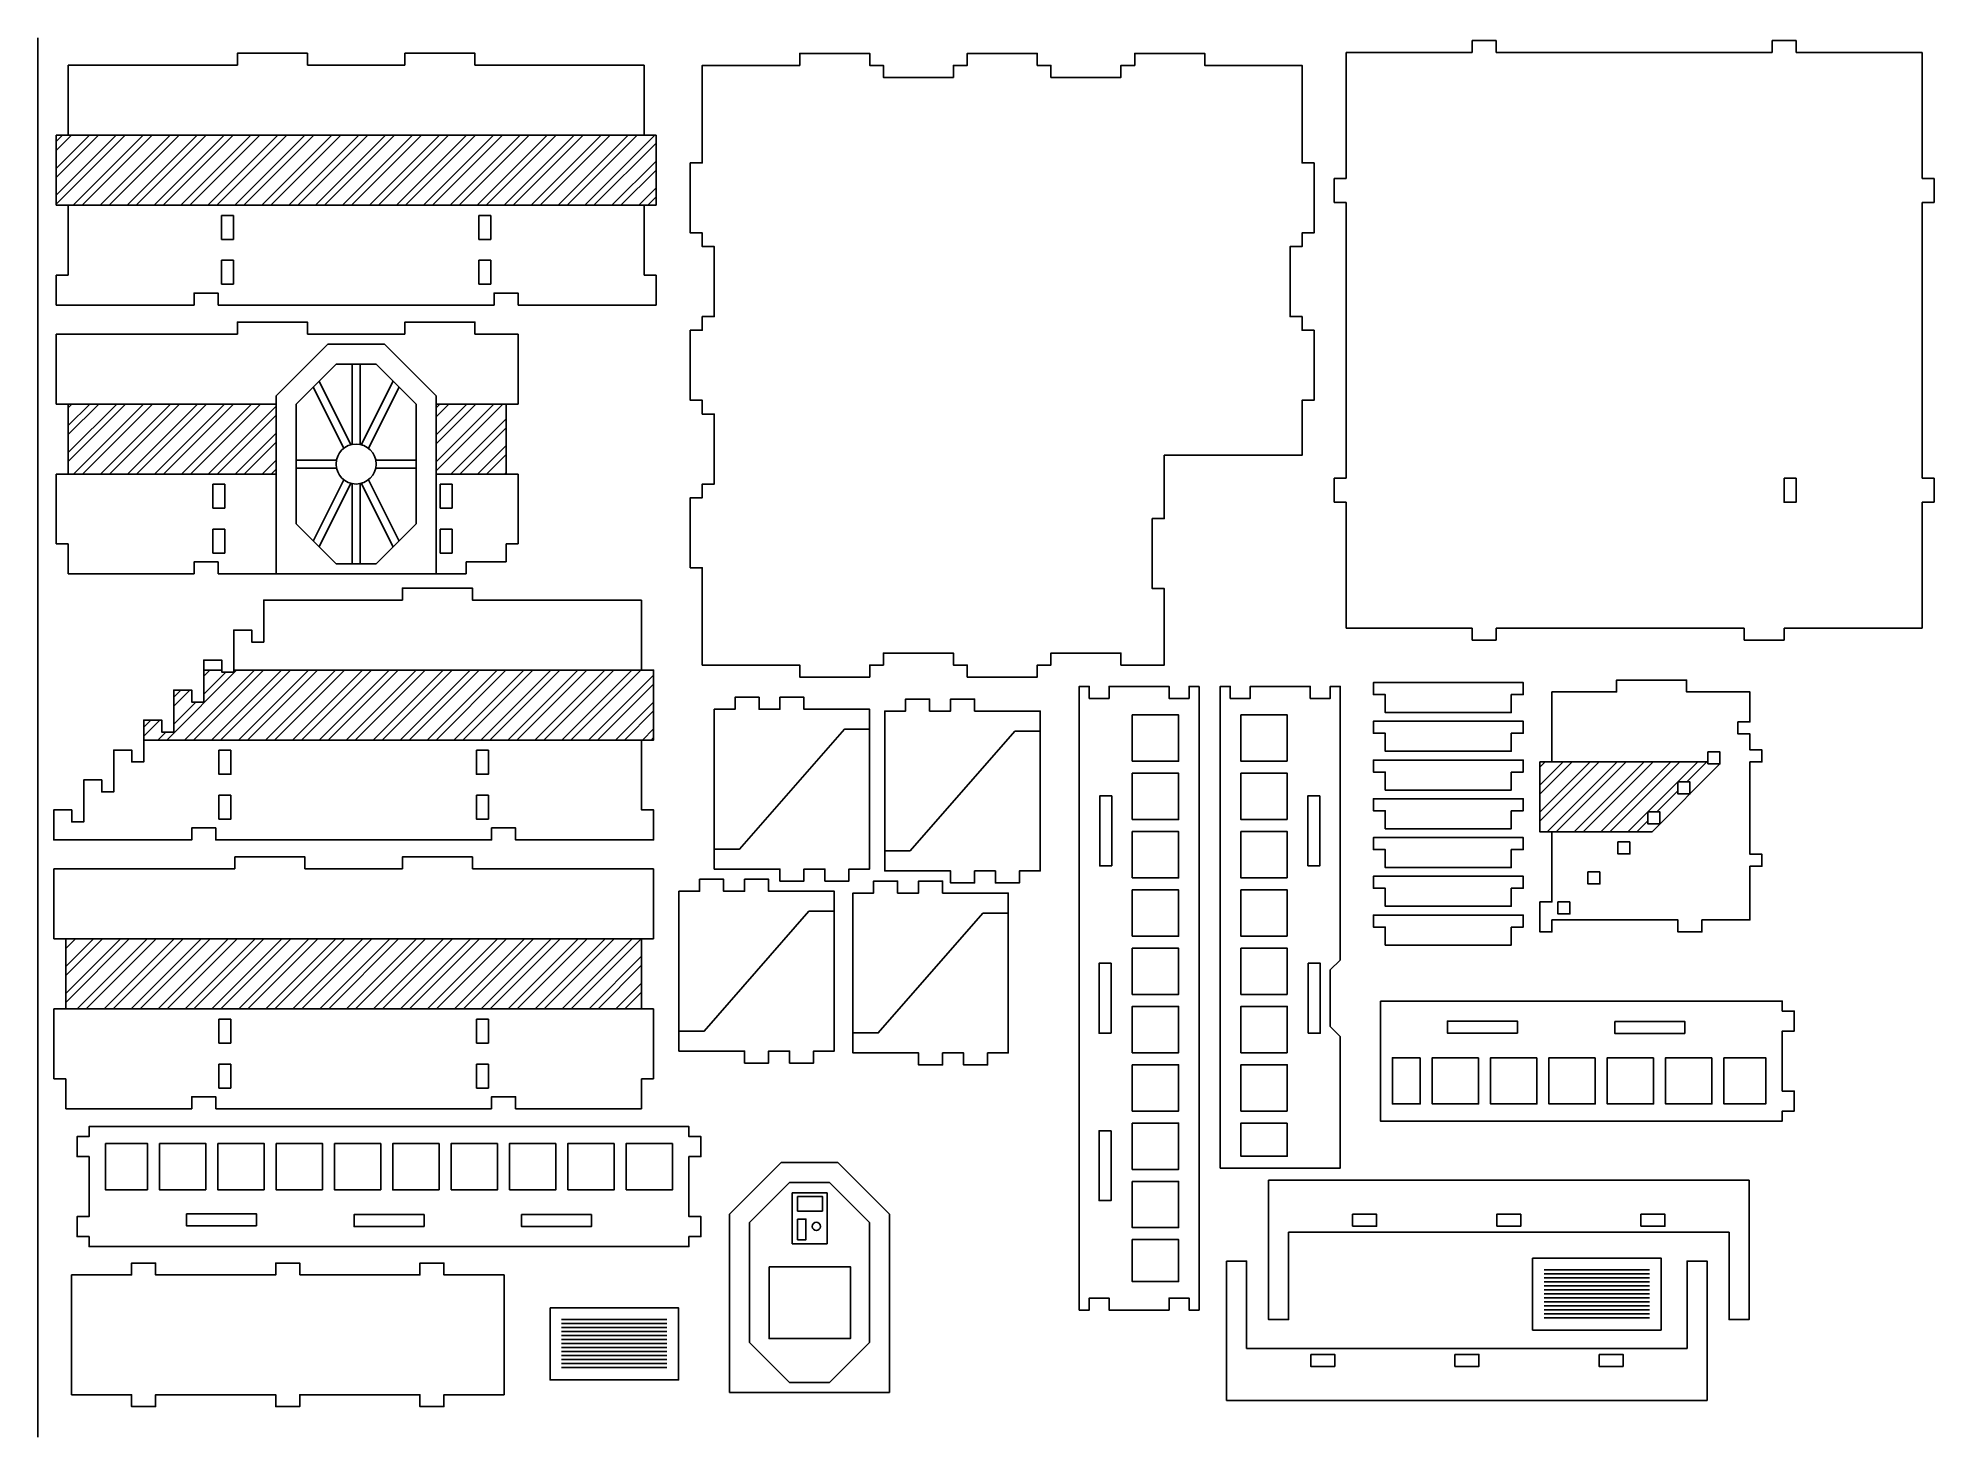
# Model space of a CAD drawing. Header units: millimetres. Extents: x 1673.336 to 1673.81, y 911.805 to 912.155.
import ezdxf

# ---------------------------------------------------------------- set-up
doc = ezdxf.new("R2010")
doc.units = ezdxf.units.MM
doc.header["$LTSCALE"] = 10
for name, color, linetype in [('01CUT', 1, 'Continuous'), ('01GRAV', 2, 'Continuous'), ('hachuras_sólidas', 254, 'Continuous')]:
    doc.layers.add(name, color=color, linetype=linetype)

msp = doc.modelspace()

# ---------------------------------------------------------------- linework, layer by layer
at = {"layer": '01CUT'}
for p, q in [((1673.69422, 912.15096), (1673.66272, 912.15096)), ((1673.66272, 912.15096), (1673.66272, 912.11946)), ((1673.70022, 912.15396), (1673.69422, 912.15396)), ((1673.69422, 912.15396), (1673.69422, 912.15096)), ((1673.70022, 912.15096), (1673.70022, 912.15396)), ((1673.76922, 912.15096), (1673.70022, 912.15096)), ((1673.77522, 912.15396), (1673.76922, 912.15396)), ((1673.76922, 912.15396), (1673.76922, 912.15096)), ((1673.77522, 912.15096), (1673.77522, 912.15396)), ((1673.80672, 912.15096), (1673.77522, 912.15096)), ((1673.80672, 912.11946), (1673.80672, 912.15096)), ((1673.34313, 912.14778), (1673.34313, 912.13028)), ((1673.38544, 912.14778), (1673.34313, 912.14778)), ((1673.42732, 912.14778), (1673.40294, 912.14778)), ((1673.48713, 912.14778), (1673.44482, 912.14778)), ((1673.48713, 912.14778), (1673.48713, 912.13028)), ((1673.34013, 912.13028), (1673.34313, 912.13028)), ((1673.49013, 912.13028), (1673.48713, 912.13028)), ((1673.66272, 912.11946), (1673.65972, 912.11946)), ((1673.65972, 912.11946), (1673.65972, 912.11346)), ((1673.80972, 912.11946), (1673.80672, 912.11946)), ((1673.80972, 912.11346), (1673.80972, 912.11946)), ((1673.65972, 912.11346), (1673.66272, 912.11346)), ((1673.66272, 912.11346), (1673.66272, 912.04446)), ((1673.80672, 912.11346), (1673.80972, 912.11346)), ((1673.80672, 912.04446), (1673.80672, 912.11346)), ((1673.34013, 912.11278), (1673.34313, 912.11278)), ((1673.34313, 912.11278), (1673.34313, 912.09528)), ((1673.38444, 912.11021), (1673.38144, 912.11021)), ((1673.38144, 912.11021), (1673.38144, 912.10421)), ((1673.38444, 912.11021), (1673.38444, 912.10421)), ((1673.44882, 912.11021), (1673.44582, 912.11021)), ((1673.44582, 912.10421), (1673.44582, 912.11021)), ((1673.44882, 912.10421), (1673.44882, 912.11021)), ((1673.49013, 912.11278), (1673.48713, 912.11278)), ((1673.48713, 912.11278), (1673.48713, 912.09528)), ((1673.38444, 912.10421), (1673.38144, 912.10421)), ((1673.44882, 912.10421), (1673.44582, 912.10421)), ((1673.38444, 912.09898), (1673.38144, 912.09898)), ((1673.38144, 912.09898), (1673.38144, 912.09298)), ((1673.38444, 912.09898), (1673.38444, 912.09298)), ((1673.44882, 912.09898), (1673.44582, 912.09898)), ((1673.44582, 912.09298), (1673.44582, 912.09898)), ((1673.44882, 912.09298), (1673.44882, 912.09898)), ((1673.34013, 912.09528), (1673.34313, 912.09528)), ((1673.34013, 912.09528), (1673.34013, 912.08778)), ((1673.49013, 912.09528), (1673.48713, 912.09528)), ((1673.49013, 912.09528), (1673.49013, 912.08778)), ((1673.38444, 912.09298), (1673.38144, 912.09298)), ((1673.44882, 912.09298), (1673.44582, 912.09298)), ((1673.34013, 912.08778), (1673.37463, 912.08778)), ((1673.38063, 912.08778), (1673.44963, 912.08778)), ((1673.45563, 912.08778), (1673.49013, 912.08778)), ((1673.34013, 912.06303), (1673.34013, 912.08053)), ((1673.38544, 912.08053), (1673.34013, 912.08053)), ((1673.42732, 912.08053), (1673.40294, 912.08053)), ((1673.45563, 912.08053), (1673.44482, 912.08053)), ((1673.45563, 912.06303), (1673.45563, 912.08053)), ((1673.34013, 912.06303), (1673.34313, 912.06303)), ((1673.34313, 912.04553), (1673.34313, 912.06303)), ((1673.45563, 912.06303), (1673.45263, 912.06303)), ((1673.45263, 912.04553), (1673.45263, 912.06303)), ((1673.34013, 912.04553), (1673.34313, 912.04553)), ((1673.3793, 912.04296), (1673.3793, 912.03696)), ((1673.3823, 912.04296), (1673.3793, 912.04296)), ((1673.3823, 912.04296), (1673.3823, 912.03696)), ((1673.43913, 912.04296), (1673.43613, 912.04296)), ((1673.43613, 912.03696), (1673.43613, 912.04296)), ((1673.43913, 912.03696), (1673.43913, 912.04296)), ((1673.45563, 912.04553), (1673.45263, 912.04553)), ((1673.66272, 912.04446), (1673.65972, 912.04446)), ((1673.65972, 912.04446), (1673.65972, 912.03846)), ((1673.80972, 912.04446), (1673.80672, 912.04446)), ((1673.80972, 912.03846), (1673.80972, 912.04446)), ((1673.65972, 912.03846), (1673.66272, 912.03846)), ((1673.66272, 912.03846), (1673.66272, 912.00696)), ((1673.80672, 912.00696), (1673.80672, 912.03846)), ((1673.80672, 912.03846), (1673.80972, 912.03846)), ((1673.3823, 912.03696), (1673.3793, 912.03696)), ((1673.43913, 912.03696), (1673.43613, 912.03696)), ((1673.34013, 912.02803), (1673.34313, 912.02803)), ((1673.34313, 912.02053), (1673.34313, 912.02803)), ((1673.3823, 912.03173), (1673.3793, 912.03173)), ((1673.3793, 912.03173), (1673.3793, 912.02573)), ((1673.3823, 912.03173), (1673.3823, 912.02573)), ((1673.43913, 912.03173), (1673.43613, 912.03173)), ((1673.43613, 912.02573), (1673.43613, 912.03173)), ((1673.43913, 912.02573), (1673.43913, 912.03173)), ((1673.45563, 912.02803), (1673.45263, 912.02803)), ((1673.45263, 912.02353), (1673.45263, 912.02803)), ((1673.3823, 912.02573), (1673.3793, 912.02573)), ((1673.43913, 912.02573), (1673.43613, 912.02573)), ((1673.45263, 912.02353), (1673.44263, 912.02353)), ((1673.44263, 912.02353), (1673.44263, 912.02053)), ((1673.37463, 912.02053), (1673.34313, 912.02053)), ((1673.44263, 912.02053), (1673.38063, 912.02053)), ((1673.66272, 912.00696), (1673.69422, 912.00696)), ((1673.69422, 912.00696), (1673.69422, 912.00396)), ((1673.70022, 912.00396), (1673.70022, 912.00696)), ((1673.70022, 912.00696), (1673.76222, 912.00696)), ((1673.76222, 912.00696), (1673.76222, 912.00396)), ((1673.77222, 912.00396), (1673.77222, 912.00696)), ((1673.77222, 912.00696), (1673.80672, 912.00696)), ((1673.69422, 912.00396), (1673.70022, 912.00396)), ((1673.76222, 912.00396), (1673.77222, 912.00396)), ((1673.48952, 911.95399), (1673.45502, 911.95399)), ((1673.33952, 911.92924), (1673.33952, 911.94674)), ((1673.38483, 911.94674), (1673.33952, 911.94674)), ((1673.4267, 911.94674), (1673.40233, 911.94674)), ((1673.48952, 911.94674), (1673.4442, 911.94674)), ((1673.48952, 911.92924), (1673.48952, 911.94674)), ((1673.33952, 911.92924), (1673.34252, 911.92924)), ((1673.34252, 911.91174), (1673.34252, 911.92924)), ((1673.48952, 911.92924), (1673.48652, 911.92924)), ((1673.48652, 911.91174), (1673.48652, 911.92924)), ((1673.66124, 911.92396), (1673.65874, 911.92146)), ((1673.65874, 911.92146), (1673.65874, 911.90732)), ((1673.33952, 911.91174), (1673.34252, 911.91174)), ((1673.38383, 911.90917), (1673.38083, 911.90917)), ((1673.38083, 911.90917), (1673.38083, 911.90317)), ((1673.38383, 911.90917), (1673.38383, 911.90317)), ((1673.4482, 911.90917), (1673.4452, 911.90917)), ((1673.4452, 911.90317), (1673.4452, 911.90917)), ((1673.4482, 911.90317), (1673.4482, 911.90917)), ((1673.48952, 911.91174), (1673.48652, 911.91174)), ((1673.66124, 911.90482), (1673.65874, 911.90732)), ((1673.38383, 911.90317), (1673.38083, 911.90317)), ((1673.4482, 911.90317), (1673.4452, 911.90317)), ((1673.38383, 911.89794), (1673.38083, 911.89794)), ((1673.38083, 911.89794), (1673.38083, 911.89194)), ((1673.38383, 911.89794), (1673.38383, 911.89194)), ((1673.4482, 911.89794), (1673.4452, 911.89794)), ((1673.4452, 911.89194), (1673.4452, 911.89794)), ((1673.4482, 911.89194), (1673.4482, 911.89794)), ((1673.33952, 911.89424), (1673.34252, 911.89424)), ((1673.34252, 911.88674), (1673.34252, 911.89424)), ((1673.38383, 911.89194), (1673.38083, 911.89194)), ((1673.4482, 911.89194), (1673.4452, 911.89194)), ((1673.48952, 911.89424), (1673.48652, 911.89424)), ((1673.48652, 911.88674), (1673.48652, 911.89424)), ((1673.34252, 911.88674), (1673.37402, 911.88674)), ((1673.38002, 911.88674), (1673.44902, 911.88674)), ((1673.45502, 911.88674), (1673.48652, 911.88674)), ((1673.50852, 911.86036), (1673.52144, 911.87329)), ((1673.53559, 911.87329), (1673.52144, 911.87329)), ((1673.54852, 911.86036), (1673.53559, 911.87329)), ((1673.51352, 911.85829), (1673.52352, 911.86829)), ((1673.53352, 911.86829), (1673.52352, 911.86829)), ((1673.54352, 911.85829), (1673.53352, 911.86829)), ((1673.52417, 911.86571), (1673.53293, 911.86571)), ((1673.52417, 911.86571), (1673.52417, 911.85295)), ((1673.53293, 911.86571), (1673.53293, 911.85295)), ((1673.50852, 911.86036), (1673.50852, 911.81579)), ((1673.51352, 911.85829), (1673.51352, 911.82829)), ((1673.54352, 911.82829), (1673.54352, 911.85829)), ((1673.54852, 911.81579), (1673.54852, 911.86036)), ((1673.52417, 911.85295), (1673.53293, 911.85295)), ((1673.52352, 911.81829), (1673.51352, 911.82829)), ((1673.53352, 911.81829), (1673.54352, 911.82829)), ((1673.54852, 911.81579), (1673.50852, 911.81579)), ((1673.53352, 911.81829), (1673.52352, 911.81829))]:
    msp.add_line(p, q, dxfattribs=at)
for points in [[(1673.38544, 912.14778), (1673.38544, 912.15078), (1673.40294, 912.15078), (1673.40294, 912.14778)], [(1673.42732, 912.14778), (1673.42732, 912.15078), (1673.44482, 912.15078), (1673.44482, 912.14778)], [(1673.34013, 912.13028), (1673.34013, 912.11278)], [(1673.49013, 912.13028), (1673.49013, 912.11278)], [(1673.38063, 912.08778), (1673.38063, 912.09078), (1673.37463, 912.09078), (1673.37463, 912.08778)], [(1673.45563, 912.08778), (1673.45563, 912.09078), (1673.44963, 912.09078), (1673.44963, 912.08778)], [(1673.38544, 912.08053), (1673.38544, 912.08353), (1673.40294, 912.08353), (1673.40294, 912.08053)], [(1673.42732, 912.08053), (1673.42732, 912.08353), (1673.44482, 912.08353), (1673.44482, 912.08053)], [(1673.34013, 912.02803), (1673.34013, 912.04553)], [(1673.45563, 912.02803), (1673.45563, 912.04553)], [(1673.38063, 912.02053), (1673.38063, 912.02353), (1673.37463, 912.02353), (1673.37463, 912.02053)], [(1673.66124, 911.92396), (1673.66124, 911.99239), (1673.65874, 911.99239), (1673.65874, 911.98939), (1673.65374, 911.98939), (1673.65374, 911.99239), (1673.63874, 911.99239), (1673.63874, 911.98939), (1673.63374, 911.98939), (1673.63374, 911.99239), (1673.63124, 911.99239), (1673.63124, 911.87189), (1673.66124, 911.87189), (1673.66124, 911.90482)], [(1673.38483, 911.94674), (1673.38483, 911.94974), (1673.40233, 911.94974), (1673.40233, 911.94674)], [(1673.4267, 911.94674), (1673.4267, 911.94974), (1673.4442, 911.94974), (1673.4442, 911.94674)], [(1673.33952, 911.89424), (1673.33952, 911.91174)], [(1673.48952, 911.89424), (1673.48952, 911.91174)], [(1673.38002, 911.88674), (1673.38002, 911.88974), (1673.37402, 911.88974), (1673.37402, 911.88674)], [(1673.45502, 911.88674), (1673.45502, 911.88974), (1673.44902, 911.88974), (1673.44902, 911.88674)]]:
    msp.add_lwpolyline(points, dxfattribs=at)
for points in [[(1673.6547, 912.08147), (1673.6517, 912.08147), (1673.6517, 912.08491), (1673.6487, 912.08491), (1673.6487, 912.10241), (1673.6517, 912.10241), (1673.6517, 912.10585), (1673.6547, 912.10585), (1673.6547, 912.12335), (1673.6517, 912.12335), (1673.6517, 912.14772), (1673.62733, 912.14772), (1673.62733, 912.15072), (1673.60983, 912.15072), (1673.60983, 912.14772), (1673.60639, 912.14772), (1673.60639, 912.14472), (1673.58889, 912.14472), (1673.58889, 912.14772), (1673.58545, 912.14772), (1673.58545, 912.15072), (1673.56795, 912.15072), (1673.56795, 912.14772), (1673.56451, 912.14772), (1673.56451, 912.14472), (1673.54701, 912.14472), (1673.54701, 912.14772), (1673.54358, 912.14772), (1673.54358, 912.15072), (1673.52608, 912.15072), (1673.52608, 912.14772), (1673.5017, 912.14772), (1673.5017, 912.12335), (1673.4987, 912.12335), (1673.4987, 912.10585), (1673.5017, 912.10585), (1673.5017, 912.10241), (1673.5047, 912.10241), (1673.5047, 912.08491), (1673.5017, 912.08491), (1673.5017, 912.08147), (1673.4987, 912.08147), (1673.4987, 912.06397), (1673.5017, 912.06397), (1673.5017, 912.06053), (1673.5047, 912.06053), (1673.5047, 912.04303), (1673.5017, 912.04303), (1673.5017, 912.0396), (1673.4987, 912.0396), (1673.4987, 912.0221), (1673.5017, 912.0221), (1673.5017, 911.99772), (1673.52608, 911.99772), (1673.52608, 911.99472), (1673.54358, 911.99472), (1673.54358, 911.99772), (1673.54701, 911.99772), (1673.54701, 912.00072), (1673.56451, 912.00072), (1673.56451, 911.99772), (1673.56795, 911.99772), (1673.56795, 911.99472), (1673.58545, 911.99472), (1673.58545, 911.99772), (1673.58889, 911.99772), (1673.58889, 912.00072), (1673.60639, 912.00072), (1673.60639, 911.99772), (1673.6172, 911.99772), (1673.6172, 912.01688), (1673.6142, 912.01688), (1673.6142, 912.03438), (1673.6172, 912.03438), (1673.6172, 912.05022), (1673.6517, 912.05022), (1673.6517, 912.06397), (1673.6547, 912.06397)], [(1673.77222, 912.04446), (1673.77222, 912.03846), (1673.77522, 912.03846), (1673.77522, 912.04446)], [(1673.48652, 912.01399), (1673.4442, 912.01399), (1673.4442, 912.01699), (1673.4267, 912.01699), (1673.4267, 912.01399), (1673.39202, 912.01399), (1673.39202, 912.00649), (1673.39202, 912.00349), (1673.38902, 912.00349), (1673.38902, 912.00649), (1673.38452, 912.00649), (1673.38452, 911.99899), (1673.38452, 911.99599), (1673.38152, 911.99599), (1673.38152, 911.99899), (1673.37702, 911.99899), (1673.37702, 911.99149), (1673.37702, 911.98849), (1673.37402, 911.98849), (1673.37402, 911.99149), (1673.36952, 911.99149), (1673.36952, 911.98399), (1673.36952, 911.98099), (1673.36652, 911.98099), (1673.36652, 911.98399), (1673.36202, 911.98399), (1673.36202, 911.97649), (1673.36202, 911.97349), (1673.35902, 911.97349), (1673.35902, 911.97649), (1673.35452, 911.97649), (1673.35452, 911.96899), (1673.35452, 911.96599), (1673.35152, 911.96599), (1673.35152, 911.96899), (1673.34702, 911.96899), (1673.34702, 911.96149), (1673.34702, 911.95849), (1673.34402, 911.95849), (1673.34402, 911.96149), (1673.33952, 911.96149), (1673.33952, 911.95399), (1673.37402, 911.95399), (1673.37402, 911.95699), (1673.38002, 911.95699), (1673.38002, 911.95399), (1673.44902, 911.95399), (1673.44902, 911.95699), (1673.45502, 911.95699), (1673.45502, 911.95399), (1673.48952, 911.95399), (1673.48952, 911.96149), (1673.48652, 911.96149), (1673.48652, 911.97899), (1673.48952, 911.97899), (1673.48952, 911.99649), (1673.48652, 911.99649)], [(1673.62594, 911.99239), (1673.62344, 911.99239), (1673.62344, 911.98939), (1673.61844, 911.98939), (1673.61844, 911.99239), (1673.60344, 911.99239), (1673.60344, 911.98939), (1673.59844, 911.98939), (1673.59844, 911.99239), (1673.59594, 911.99239), (1673.59594, 911.83639), (1673.59844, 911.83639), (1673.59844, 911.83939), (1673.60344, 911.83939), (1673.60344, 911.83639), (1673.61844, 911.83639), (1673.61844, 911.83939), (1673.62344, 911.83939), (1673.62344, 911.83639), (1673.62594, 911.83639)], [(1673.704, 911.99036), (1673.707, 911.99036), (1673.707, 911.99336), (1673.6695, 911.99336), (1673.6695, 911.99036), (1673.6725, 911.99036), (1673.6725, 911.98586), (1673.704, 911.98586)], [(1673.76366, 911.9735), (1673.76666, 911.9735), (1673.76666, 911.9765), (1673.76366, 911.9765), (1673.76366, 911.9805), (1673.76066, 911.9805), (1673.76066, 911.9835), (1673.76366, 911.9835), (1673.76366, 911.991), (1673.74782, 911.991), (1673.74782, 911.994), (1673.73032, 911.994), (1673.73032, 911.991), (1673.71416, 911.991), (1673.71416, 911.9735), (1673.71116, 911.9735), (1673.71116, 911.956), (1673.71416, 911.956), (1673.71416, 911.9385), (1673.71116, 911.9385), (1673.71116, 911.934), (1673.71116, 911.931), (1673.71416, 911.931), (1673.71416, 911.934), (1673.74566, 911.934), (1673.74566, 911.931), (1673.75166, 911.931), (1673.75166, 911.934), (1673.76366, 911.934), (1673.76366, 911.94743), (1673.76666, 911.94743), (1673.76666, 911.95043), (1673.76366, 911.95043)], [(1673.50468, 911.9517), (1673.51101, 911.9517), (1673.53722, 911.98168), (1673.54355, 911.98168), (1673.54355, 911.98668), (1673.52711, 911.98668), (1673.52711, 911.98968), (1673.52111, 911.98968), (1673.52111, 911.98668), (1673.51588, 911.98668), (1673.51588, 911.98968), (1673.50988, 911.98968), (1673.50988, 911.98668), (1673.50468, 911.98668)], [(1673.54733, 911.95126), (1673.55366, 911.95126), (1673.57987, 911.98124), (1673.5862, 911.98124), (1673.5862, 911.98624), (1673.56977, 911.98624), (1673.56977, 911.98924), (1673.56377, 911.98924), (1673.56377, 911.98624), (1673.55853, 911.98624), (1673.55853, 911.98924), (1673.55253, 911.98924), (1673.55253, 911.98624), (1673.54733, 911.98624)], [(1673.60922, 911.97367), (1673.60922, 911.98525), (1673.6208, 911.98525), (1673.6208, 911.97367)], [(1673.64796, 911.97367), (1673.63638, 911.97367), (1673.63638, 911.98525), (1673.64796, 911.98525)], [(1673.51101, 911.9517), (1673.50468, 911.9517), (1673.50468, 911.9467), (1673.50988, 911.9467), (1673.51588, 911.9467), (1673.52111, 911.9467), (1673.52111, 911.9437), (1673.52711, 911.9437), (1673.52711, 911.9467), (1673.53235, 911.9467), (1673.53235, 911.9437), (1673.53835, 911.9437), (1673.53835, 911.9467), (1673.54355, 911.9467), (1673.54355, 911.98168), (1673.53722, 911.98168)], [(1673.55366, 911.95126), (1673.54733, 911.95126), (1673.54733, 911.94626), (1673.55253, 911.94626), (1673.55853, 911.94626), (1673.56377, 911.94626), (1673.56377, 911.94326), (1673.56977, 911.94326), (1673.56977, 911.94626), (1673.575, 911.94626), (1673.575, 911.94326), (1673.581, 911.94326), (1673.581, 911.94626), (1673.5862, 911.94626), (1673.5862, 911.98124), (1673.57987, 911.98124)], [(1673.704, 911.98067), (1673.707, 911.98067), (1673.707, 911.98367), (1673.6695, 911.98367), (1673.6695, 911.98067), (1673.6725, 911.98067), (1673.6725, 911.97617), (1673.704, 911.97617)], [(1673.38383, 911.97642), (1673.38083, 911.97642), (1673.38083, 911.97042), (1673.38383, 911.97042)], [(1673.4452, 911.97642), (1673.4482, 911.97642), (1673.4482, 911.97042), (1673.4452, 911.97042)], [(1673.75316, 911.973), (1673.75316, 911.976), (1673.75616, 911.976), (1673.75616, 911.973)], [(1673.704, 911.97097), (1673.707, 911.97097), (1673.707, 911.97397), (1673.6695, 911.97397), (1673.6695, 911.97097), (1673.6725, 911.97097), (1673.6725, 911.96647), (1673.704, 911.96647)], [(1673.60922, 911.95908), (1673.60922, 911.97067), (1673.6208, 911.97067), (1673.6208, 911.95908)], [(1673.64796, 911.95908), (1673.63638, 911.95908), (1673.63638, 911.97067), (1673.64796, 911.97067)], [(1673.74566, 911.9685), (1673.74866, 911.9685), (1673.74866, 911.9655), (1673.74566, 911.9655)], [(1673.38383, 911.96519), (1673.38083, 911.96519), (1673.38083, 911.95919), (1673.38383, 911.95919)], [(1673.4452, 911.96519), (1673.4482, 911.96519), (1673.4482, 911.95919), (1673.4452, 911.95919)], [(1673.60408, 911.94751), (1673.60108, 911.94751), (1673.60108, 911.96501), (1673.60408, 911.96501)], [(1673.6531, 911.94751), (1673.6531, 911.96501), (1673.6561, 911.96501), (1673.6561, 911.94751)], [(1673.704, 911.96128), (1673.707, 911.96128), (1673.707, 911.96428), (1673.6695, 911.96428), (1673.6695, 911.96128), (1673.6725, 911.96128), (1673.6725, 911.95678), (1673.704, 911.95678)], [(1673.73816, 911.961), (1673.74116, 911.961), (1673.74116, 911.958), (1673.73816, 911.958)], [(1673.60922, 911.9445), (1673.60922, 911.95608), (1673.6208, 911.95608), (1673.6208, 911.9445)], [(1673.64796, 911.9445), (1673.63638, 911.9445), (1673.63638, 911.95608), (1673.64796, 911.95608)], [(1673.704, 911.95158), (1673.707, 911.95158), (1673.707, 911.95458), (1673.6695, 911.95458), (1673.6695, 911.95158), (1673.6725, 911.95158), (1673.6725, 911.94708), (1673.704, 911.94708)], [(1673.73366, 911.9535), (1673.73366, 911.9505), (1673.73066, 911.9505), (1673.73066, 911.9535)], [(1673.52838, 911.93614), (1673.53471, 911.93614), (1673.53471, 911.94114), (1673.52951, 911.94114), (1673.52351, 911.94114), (1673.51827, 911.94114), (1673.51827, 911.94414), (1673.51227, 911.94414), (1673.51227, 911.94114), (1673.50704, 911.94114), (1673.50704, 911.94414), (1673.50104, 911.94414), (1673.50104, 911.94114), (1673.49584, 911.94114), (1673.49584, 911.90616), (1673.50217, 911.90616)], [(1673.57189, 911.9357), (1673.57821, 911.9357), (1673.57821, 911.9407), (1673.57302, 911.9407), (1673.56702, 911.9407), (1673.56178, 911.9407), (1673.56178, 911.9437), (1673.55578, 911.9437), (1673.55578, 911.9407), (1673.55055, 911.9407), (1673.55055, 911.9437), (1673.54455, 911.9437), (1673.54455, 911.9407), (1673.53935, 911.9407), (1673.53935, 911.90572), (1673.54568, 911.90572)], [(1673.704, 911.94189), (1673.707, 911.94189), (1673.707, 911.94489), (1673.6695, 911.94489), (1673.6695, 911.94189), (1673.6725, 911.94189), (1673.6725, 911.93739), (1673.704, 911.93739)], [(1673.72616, 911.946), (1673.72616, 911.943), (1673.72316, 911.943), (1673.72316, 911.946)], [(1673.60922, 911.92992), (1673.60922, 911.9415), (1673.6208, 911.9415), (1673.6208, 911.92992)], [(1673.64796, 911.92992), (1673.63638, 911.92992), (1673.63638, 911.9415), (1673.64796, 911.9415)], [(1673.71866, 911.9385), (1673.71866, 911.9355), (1673.71566, 911.9355), (1673.71566, 911.9385)], [(1673.53471, 911.93614), (1673.52838, 911.93614), (1673.50217, 911.90616), (1673.49584, 911.90616), (1673.49584, 911.90116), (1673.51227, 911.90116), (1673.51227, 911.89816), (1673.51827, 911.89816), (1673.51827, 911.90116), (1673.52351, 911.90116), (1673.52351, 911.89816), (1673.52951, 911.89816), (1673.52951, 911.90116), (1673.53471, 911.90116)], [(1673.57821, 911.9357), (1673.57189, 911.9357), (1673.54568, 911.90572), (1673.53935, 911.90572), (1673.53935, 911.90072), (1673.55578, 911.90072), (1673.55578, 911.89772), (1673.56178, 911.89772), (1673.56178, 911.90072), (1673.56702, 911.90072), (1673.56702, 911.89772), (1673.57302, 911.89772), (1673.57302, 911.90072), (1673.57821, 911.90072)], [(1673.704, 911.93219), (1673.707, 911.93219), (1673.707, 911.93519), (1673.6695, 911.93519), (1673.6695, 911.93219), (1673.6725, 911.93219), (1673.6725, 911.92769), (1673.704, 911.92769)], [(1673.60922, 911.91534), (1673.60922, 911.92692), (1673.6208, 911.92692), (1673.6208, 911.91534)], [(1673.64796, 911.91534), (1673.63638, 911.91534), (1673.63638, 911.92692), (1673.64796, 911.92692)], [(1673.60394, 911.90564), (1673.60094, 911.90564), (1673.60094, 911.92314), (1673.60394, 911.92314)], [(1673.65324, 911.90564), (1673.65324, 911.92314), (1673.65624, 911.92314), (1673.65624, 911.90564)], [(1673.60922, 911.90076), (1673.60922, 911.91234), (1673.6208, 911.91234), (1673.6208, 911.90076)], [(1673.64796, 911.90076), (1673.63638, 911.90076), (1673.63638, 911.91234), (1673.64796, 911.91234)], [(1673.67127, 911.91368), (1673.77177, 911.91368), (1673.77177, 911.91118), (1673.77477, 911.91118), (1673.77477, 911.90618), (1673.77177, 911.90618), (1673.77177, 911.89118), (1673.77477, 911.89118), (1673.77477, 911.88618), (1673.77177, 911.88618), (1673.77177, 911.88368), (1673.67127, 911.88368)], [(1673.70552, 911.90568), (1673.70552, 911.90868), (1673.68802, 911.90868), (1673.68802, 911.90568)], [(1673.7474, 911.90554), (1673.7474, 911.90854), (1673.7299, 911.90854), (1673.7299, 911.90554)], [(1673.60922, 911.89776), (1673.6208, 911.89776), (1673.6208, 911.88618), (1673.60922, 911.88618)], [(1673.64796, 911.88618), (1673.63638, 911.88618), (1673.63638, 911.89776), (1673.64796, 911.89776)], [(1673.68124, 911.89952), (1673.67427, 911.89952), (1673.67427, 911.88794), (1673.68124, 911.88794)], [(1673.69582, 911.89952), (1673.68424, 911.89952), (1673.68424, 911.88794), (1673.69582, 911.88794)], [(1673.7104, 911.89952), (1673.69882, 911.89952), (1673.69882, 911.88794), (1673.7104, 911.88794)], [(1673.72498, 911.89952), (1673.7134, 911.89952), (1673.7134, 911.88794), (1673.72498, 911.88794)], [(1673.73957, 911.89952), (1673.72798, 911.89952), (1673.72798, 911.88794), (1673.73957, 911.88794)], [(1673.75415, 911.89952), (1673.74257, 911.89952), (1673.74257, 911.88794), (1673.75415, 911.88794)], [(1673.75715, 911.89952), (1673.75715, 911.88794), (1673.76763, 911.88794), (1673.76763, 911.89952)], [(1673.49836, 911.87479), (1673.50136, 911.87479), (1673.50136, 911.87979), (1673.49836, 911.87979), (1673.49836, 911.88229), (1673.34836, 911.88229), (1673.34836, 911.87979), (1673.34536, 911.87979), (1673.34536, 911.87479), (1673.34836, 911.87479), (1673.34836, 911.85979), (1673.34536, 911.85979), (1673.34536, 911.85479), (1673.34836, 911.85479), (1673.34836, 911.85229), (1673.49836, 911.85229), (1673.49836, 911.85479), (1673.50136, 911.85479), (1673.50136, 911.85979), (1673.49836, 911.85979)], [(1673.60394, 911.88126), (1673.60394, 911.86376), (1673.60094, 911.86376), (1673.60094, 911.88126)], [(1673.60922, 911.88318), (1673.6208, 911.88318), (1673.6208, 911.87159), (1673.60922, 911.87159)], [(1673.64796, 911.88318), (1673.64796, 911.87489), (1673.63638, 911.87489), (1673.63638, 911.88318)], [(1673.36298, 911.86645), (1673.3525, 911.86645), (1673.3525, 911.87803), (1673.36298, 911.87803)], [(1673.37757, 911.86645), (1673.36598, 911.86645), (1673.36598, 911.87803), (1673.37757, 911.87803)], [(1673.39215, 911.86645), (1673.38057, 911.86645), (1673.38057, 911.87803), (1673.39215, 911.87803)], [(1673.40673, 911.86645), (1673.39515, 911.86645), (1673.39515, 911.87803), (1673.40673, 911.87803)], [(1673.42131, 911.86645), (1673.40973, 911.86645), (1673.40973, 911.87803), (1673.42131, 911.87803)], [(1673.43589, 911.86645), (1673.42431, 911.86645), (1673.42431, 911.87803), (1673.43589, 911.87803)], [(1673.43889, 911.86645), (1673.43889, 911.87803), (1673.45048, 911.87803), (1673.45048, 911.86645)], [(1673.45348, 911.86645), (1673.45348, 911.87803), (1673.46506, 911.87803), (1673.46506, 911.86645)], [(1673.46806, 911.86645), (1673.46806, 911.87803), (1673.47964, 911.87803), (1673.47964, 911.86645)], [(1673.48264, 911.86645), (1673.48264, 911.87803), (1673.49422, 911.87803), (1673.49422, 911.86645)], [(1673.60922, 911.86859), (1673.6208, 911.86859), (1673.6208, 911.85701), (1673.60922, 911.85701)], [(1673.6433, 911.86887), (1673.6433, 911.83401), (1673.6483, 911.83401), (1673.6483, 911.85587), (1673.75846, 911.85587), (1673.75846, 911.83401), (1673.76346, 911.83401), (1673.76346, 911.86887)], [(1673.39024, 911.85743), (1673.37274, 911.85743), (1673.37274, 911.86043), (1673.39024, 911.86043)], [(1673.43211, 911.85729), (1673.41461, 911.85729), (1673.41461, 911.86029), (1673.43211, 911.86029)], [(1673.45649, 911.86029), (1673.47399, 911.86029), (1673.47399, 911.85729), (1673.45649, 911.85729)], [(1673.66433, 911.85737), (1673.66433, 911.86037), (1673.67033, 911.86037), (1673.67033, 911.85737)], [(1673.70038, 911.85737), (1673.70038, 911.86037), (1673.70638, 911.86037), (1673.70638, 911.85737)], [(1673.73643, 911.85737), (1673.73643, 911.86037), (1673.74243, 911.86037), (1673.74243, 911.85737)], [(1673.60922, 911.85401), (1673.6208, 911.85401), (1673.6208, 911.84353), (1673.60922, 911.84353)], [(1673.40104, 911.84519), (1673.40104, 911.84813), (1673.39504, 911.84813), (1673.39504, 911.84519), (1673.36499, 911.84519), (1673.36499, 911.84813), (1673.35899, 911.84813), (1673.35899, 911.84519), (1673.34396, 911.84519), (1673.34396, 911.81519), (1673.35899, 911.81519), (1673.35899, 911.81224), (1673.36499, 911.81224), (1673.36499, 911.81519), (1673.39504, 911.81519), (1673.39504, 911.81224), (1673.40104, 911.81224), (1673.40104, 911.81519), (1673.43109, 911.81519), (1673.43109, 911.81224), (1673.43709, 911.81224), (1673.43709, 911.81519), (1673.45212, 911.81519), (1673.45212, 911.84519), (1673.43709, 911.84519), (1673.43709, 911.84813), (1673.43109, 911.84813), (1673.43109, 911.84519)], [(1673.63282, 911.84866), (1673.63282, 911.8138), (1673.75297, 911.8138), (1673.75297, 911.84866), (1673.74797, 911.84866), (1673.74797, 911.8268), (1673.63782, 911.8268), (1673.63782, 911.84866)], [(1673.70932, 911.84938), (1673.74147, 911.84938), (1673.74147, 911.83138), (1673.70932, 911.83138)], [(1673.5184, 911.84724), (1673.53873, 911.84724), (1673.53873, 911.82924), (1673.5184, 911.82924)], [(1673.46363, 911.83691), (1673.49577, 911.83691), (1673.49577, 911.81891), (1673.46363, 911.81891)], [(1673.65384, 911.8253), (1673.65984, 911.8253), (1673.65984, 911.8223), (1673.65384, 911.8223)], [(1673.6899, 911.8253), (1673.6959, 911.8253), (1673.6959, 911.8223), (1673.6899, 911.8223)], [(1673.72595, 911.8253), (1673.73195, 911.8253), (1673.73195, 911.8223), (1673.72595, 911.8223)]]:
    msp.add_lwpolyline(points, close=True, dxfattribs=at)
at = {"layer": '01GRAV'}
for p, q in [((1673.34013, 912.12872), (1673.34169, 912.13028)), ((1673.34013, 912.12198), (1673.34842, 912.13028)), ((1673.34013, 912.11525), (1673.35516, 912.13028)), ((1673.34013, 912.12648), (1673.34393, 912.13028)), ((1673.34013, 912.11974), (1673.35067, 912.13028)), ((1673.34013, 912.113), (1673.3574, 912.13028)), ((1673.34313, 912.13028), (1673.48713, 912.13028)), ((1673.34439, 912.11278), (1673.36189, 912.13028)), ((1673.34664, 912.11278), (1673.36414, 912.13028)), ((1673.35113, 912.11278), (1673.36863, 912.13028)), ((1673.35338, 912.11278), (1673.37088, 912.13028)), ((1673.35787, 912.11278), (1673.37537, 912.13028)), ((1673.36011, 912.11278), (1673.37761, 912.13028)), ((1673.3646, 912.11278), (1673.3821, 912.13028)), ((1673.36685, 912.11278), (1673.38435, 912.13028)), ((1673.37134, 912.11278), (1673.38884, 912.13028)), ((1673.37358, 912.11278), (1673.39108, 912.13028)), ((1673.37807, 912.11278), (1673.39557, 912.13028)), ((1673.38032, 912.11278), (1673.39782, 912.13028)), ((1673.38481, 912.11278), (1673.40231, 912.13028)), ((1673.38705, 912.11278), (1673.40455, 912.13028)), ((1673.39154, 912.11278), (1673.40904, 912.13028)), ((1673.39379, 912.11278), (1673.41129, 912.13028)), ((1673.39828, 912.11278), (1673.41578, 912.13028)), ((1673.40052, 912.11278), (1673.41802, 912.13028)), ((1673.40501, 912.11278), (1673.42251, 912.13028)), ((1673.40726, 912.11278), (1673.42476, 912.13028)), ((1673.41175, 912.11278), (1673.42925, 912.13028)), ((1673.41399, 912.11278), (1673.43149, 912.13028)), ((1673.41848, 912.11278), (1673.43598, 912.13028)), ((1673.42073, 912.11278), (1673.43823, 912.13028)), ((1673.42522, 912.11278), (1673.44272, 912.13028)), ((1673.42746, 912.11278), (1673.44496, 912.13028)), ((1673.43195, 912.11278), (1673.44945, 912.13028)), ((1673.4342, 912.11278), (1673.4517, 912.13028)), ((1673.43869, 912.11278), (1673.45619, 912.13028)), ((1673.44093, 912.11278), (1673.45843, 912.13028)), ((1673.44542, 912.11278), (1673.46292, 912.13028)), ((1673.44767, 912.11278), (1673.46517, 912.13028)), ((1673.45216, 912.11278), (1673.46966, 912.13028)), ((1673.4544, 912.11278), (1673.4719, 912.13028)), ((1673.45889, 912.11278), (1673.47639, 912.13028)), ((1673.46114, 912.11278), (1673.47864, 912.13028)), ((1673.46563, 912.11278), (1673.48313, 912.13028)), ((1673.46787, 912.11278), (1673.48537, 912.13028)), ((1673.47236, 912.11278), (1673.48986, 912.13028)), ((1673.47461, 912.11278), (1673.49013, 912.1283)), ((1673.4791, 912.11278), (1673.49013, 912.12381)), ((1673.48134, 912.11278), (1673.49013, 912.12157)), ((1673.48583, 912.11278), (1673.49013, 912.11708)), ((1673.48808, 912.11278), (1673.49013, 912.11483)), ((1673.34313, 912.11278), (1673.48713, 912.11278)), ((1673.39513, 912.0651), (1673.40806, 912.07803)), ((1673.4222, 912.07803), (1673.40806, 912.07803)), ((1673.43513, 912.0651), (1673.4222, 912.07803)), ((1673.40013, 912.06303), (1673.41013, 912.07303)), ((1673.42013, 912.07303), (1673.41013, 912.07303)), ((1673.41413, 912.07303), (1673.41413, 912.05293)), ((1673.41613, 912.07303), (1673.41613, 912.05293)), ((1673.43013, 912.06303), (1673.42013, 912.07303)), ((1673.41204, 912.05196), (1673.40438, 912.06728)), ((1673.41383, 912.05286), (1673.40588, 912.06877)), ((1673.42438, 912.06877), (1673.41643, 912.05286)), ((1673.42588, 912.06728), (1673.41822, 912.05196)), ((1673.34313, 912.06303), (1673.39513, 912.06303)), ((1673.34313, 912.05763), (1673.34852, 912.06303)), ((1673.34313, 912.0509), (1673.35526, 912.06303)), ((1673.34313, 912.06212), (1673.34403, 912.06303)), ((1673.34313, 912.05539), (1673.35077, 912.06303)), ((1673.34313, 912.04865), (1673.3575, 912.06303)), ((1673.34449, 912.04553), (1673.36199, 912.06303)), ((1673.34674, 912.04553), (1673.36424, 912.06303)), ((1673.35123, 912.04553), (1673.36873, 912.06303)), ((1673.35348, 912.04553), (1673.37098, 912.06303)), ((1673.35797, 912.04553), (1673.37547, 912.06303)), ((1673.36021, 912.04553), (1673.37771, 912.06303)), ((1673.3647, 912.04553), (1673.3822, 912.06303)), ((1673.36695, 912.04553), (1673.38445, 912.06303)), ((1673.37144, 912.04553), (1673.38894, 912.06303)), ((1673.37368, 912.04553), (1673.39118, 912.06303)), ((1673.37817, 912.04553), (1673.39513, 912.06249)), ((1673.39513, 912.0651), (1673.39513, 912.02053)), ((1673.40013, 912.06303), (1673.40013, 912.03303)), ((1673.43013, 912.03303), (1673.43013, 912.06303)), ((1673.43513, 912.02053), (1673.43513, 912.0651)), ((1673.43513, 912.06303), (1673.45263, 912.06303)), ((1673.43513, 912.06208), (1673.43608, 912.06303)), ((1673.43513, 912.05534), (1673.44282, 912.06303)), ((1673.43513, 912.04861), (1673.44955, 912.06303)), ((1673.43513, 912.05983), (1673.43833, 912.06303)), ((1673.43513, 912.0531), (1673.44506, 912.06303)), ((1673.43513, 912.04636), (1673.4518, 912.06303)), ((1673.38042, 912.04553), (1673.39513, 912.06024)), ((1673.43879, 912.04553), (1673.45263, 912.05937)), ((1673.44103, 912.04553), (1673.45263, 912.05712)), ((1673.38491, 912.04553), (1673.39513, 912.05575)), ((1673.38715, 912.04553), (1673.39513, 912.05351)), ((1673.44552, 912.04553), (1673.45263, 912.05263)), ((1673.39164, 912.04553), (1673.39513, 912.04902)), ((1673.39389, 912.04553), (1673.39513, 912.04677)), ((1673.41023, 912.04903), (1673.40013, 912.04903)), ((1673.41023, 912.04703), (1673.40013, 912.04703)), ((1673.43013, 912.04903), (1673.42003, 912.04903)), ((1673.43013, 912.04703), (1673.42003, 912.04703)), ((1673.44777, 912.04553), (1673.45263, 912.05039)), ((1673.34313, 912.04553), (1673.39513, 912.04553)), ((1673.41204, 912.04409), (1673.40438, 912.02877)), ((1673.41383, 912.0432), (1673.40588, 912.02728)), ((1673.41413, 912.04313), (1673.41413, 912.02303)), ((1673.41613, 912.04313), (1673.41613, 912.02303)), ((1673.42438, 912.02728), (1673.41643, 912.0432)), ((1673.42588, 912.02877), (1673.41822, 912.04409)), ((1673.43513, 912.04553), (1673.45263, 912.04553)), ((1673.45226, 912.04553), (1673.45263, 912.0459)), ((1673.41013, 912.02303), (1673.40013, 912.03303)), ((1673.42013, 912.02303), (1673.43013, 912.03303)), ((1673.42013, 912.02303), (1673.41013, 912.02303)), ((1673.36776, 911.97899), (1673.38526, 911.99649)), ((1673.37225, 911.97899), (1673.38975, 911.99649)), ((1673.37449, 911.97899), (1673.39199, 911.99649)), ((1673.38152, 911.99649), (1673.37702, 911.99649)), ((1673.37702, 911.99498), (1673.37852, 911.99649)), ((1673.37702, 911.99049), (1673.38251, 911.99599)), ((1673.37898, 911.97899), (1673.39648, 911.99649)), ((1673.38123, 911.97899), (1673.39873, 911.99649)), ((1673.48652, 911.99649), (1673.38452, 911.99649)), ((1673.38572, 911.97899), (1673.40322, 911.99649)), ((1673.38796, 911.97899), (1673.40546, 911.99649)), ((1673.39246, 911.97899), (1673.40996, 911.99649)), ((1673.3947, 911.97899), (1673.4122, 911.99649)), ((1673.39919, 911.97899), (1673.41669, 911.99649)), ((1673.40144, 911.97899), (1673.41894, 911.99649)), ((1673.40593, 911.97899), (1673.42343, 911.99649)), ((1673.40817, 911.97899), (1673.42567, 911.99649)), ((1673.41266, 911.97899), (1673.43016, 911.99649)), ((1673.41491, 911.97899), (1673.43241, 911.99649)), ((1673.4194, 911.97899), (1673.4369, 911.99649)), ((1673.42164, 911.97899), (1673.43914, 911.99649)), ((1673.42613, 911.97899), (1673.44363, 911.99649)), ((1673.42838, 911.97899), (1673.44588, 911.99649)), ((1673.43287, 911.97899), (1673.45037, 911.99649)), ((1673.43511, 911.97899), (1673.45261, 911.99649)), ((1673.4396, 911.97899), (1673.4571, 911.99649)), ((1673.44185, 911.97899), (1673.45935, 911.99649)), ((1673.44634, 911.97899), (1673.46384, 911.99649)), ((1673.44858, 911.97899), (1673.46608, 911.99649)), ((1673.45307, 911.97899), (1673.47057, 911.99649)), ((1673.45532, 911.97899), (1673.47282, 911.99649)), ((1673.45981, 911.97899), (1673.47731, 911.99649)), ((1673.46205, 911.97899), (1673.47955, 911.99649)), ((1673.46654, 911.97899), (1673.48404, 911.99649)), ((1673.46879, 911.97899), (1673.48629, 911.99649)), ((1673.47328, 911.97899), (1673.48952, 911.99523)), ((1673.36952, 911.98973), (1673.37128, 911.99149)), ((1673.36952, 911.98748), (1673.37352, 911.99149)), ((1673.47552, 911.97899), (1673.48952, 911.99298)), ((1673.36952, 911.98299), (1673.37501, 911.98849)), ((1673.48001, 911.97899), (1673.48952, 911.98849)), ((1673.48226, 911.97899), (1673.48952, 911.98625)), ((1673.36202, 911.98223), (1673.36378, 911.98399)), ((1673.36202, 911.97998), (1673.36602, 911.98399)), ((1673.36551, 911.97899), (1673.36751, 911.98099)), ((1673.48675, 911.97899), (1673.48952, 911.98176)), ((1673.48652, 911.97899), (1673.36202, 911.97899)), ((1673.48899, 911.97899), (1673.48952, 911.97951)), ((1673.71116, 911.96767), (1673.71699, 911.9735)), ((1673.71116, 911.96094), (1673.72372, 911.9735)), ((1673.71116, 911.97216), (1673.7125, 911.9735)), ((1673.71116, 911.96543), (1673.71923, 911.9735)), ((1673.71116, 911.95869), (1673.72597, 911.9735)), ((1673.71296, 911.956), (1673.73046, 911.9735)), ((1673.71416, 911.9735), (1673.75316, 911.9735)), ((1673.7152, 911.956), (1673.7327, 911.9735)), ((1673.71969, 911.956), (1673.73719, 911.9735)), ((1673.72194, 911.956), (1673.73944, 911.9735)), ((1673.72643, 911.956), (1673.74393, 911.9735)), ((1673.72867, 911.956), (1673.74617, 911.9735)), ((1673.73316, 911.956), (1673.75066, 911.9735)), ((1673.75616, 911.973), (1673.73923, 911.956)), ((1673.74791, 911.9685), (1673.75291, 911.9735)), ((1673.74041, 911.961), (1673.74566, 911.96625)), ((1673.73541, 911.956), (1673.73816, 911.95875)), ((1673.71416, 911.956), (1673.73923, 911.956)), ((1673.34252, 911.92924), (1673.48652, 911.92924)), ((1673.34252, 911.92905), (1673.3427, 911.92924)), ((1673.34252, 911.92232), (1673.34944, 911.92924)), ((1673.34252, 911.91558), (1673.35617, 911.92924)), ((1673.34252, 911.92681), (1673.34495, 911.92924)), ((1673.34252, 911.92007), (1673.35168, 911.92924)), ((1673.34252, 911.91334), (1673.35842, 911.92924)), ((1673.34541, 911.91174), (1673.36291, 911.92924)), ((1673.34765, 911.91174), (1673.36515, 911.92924)), ((1673.35214, 911.91174), (1673.36964, 911.92924)), ((1673.35439, 911.91174), (1673.37189, 911.92924)), ((1673.35888, 911.91174), (1673.37638, 911.92924)), ((1673.36112, 911.91174), (1673.37862, 911.92924)), ((1673.36561, 911.91174), (1673.38311, 911.92924)), ((1673.36786, 911.91174), (1673.38536, 911.92924)), ((1673.37235, 911.91174), (1673.38985, 911.92924)), ((1673.37459, 911.91174), (1673.39209, 911.92924)), ((1673.37908, 911.91174), (1673.39658, 911.92924)), ((1673.38133, 911.91174), (1673.39883, 911.92924)), ((1673.38582, 911.91174), (1673.40332, 911.92924)), ((1673.38806, 911.91174), (1673.40556, 911.92924)), ((1673.39256, 911.91174), (1673.41006, 911.92924)), ((1673.3948, 911.91174), (1673.4123, 911.92924)), ((1673.39929, 911.91174), (1673.41679, 911.92924)), ((1673.40154, 911.91174), (1673.41904, 911.92924)), ((1673.40603, 911.91174), (1673.42353, 911.92924)), ((1673.40827, 911.91174), (1673.42577, 911.92924)), ((1673.41276, 911.91174), (1673.43026, 911.92924)), ((1673.41501, 911.91174), (1673.43251, 911.92924)), ((1673.4195, 911.91174), (1673.437, 911.92924)), ((1673.42174, 911.91174), (1673.43924, 911.92924)), ((1673.42623, 911.91174), (1673.44373, 911.92924)), ((1673.42848, 911.91174), (1673.44598, 911.92924)), ((1673.43297, 911.91174), (1673.45047, 911.92924)), ((1673.43521, 911.91174), (1673.45271, 911.92924)), ((1673.4397, 911.91174), (1673.4572, 911.92924)), ((1673.44195, 911.91174), (1673.45945, 911.92924)), ((1673.44644, 911.91174), (1673.46394, 911.92924)), ((1673.44868, 911.91174), (1673.46618, 911.92924)), ((1673.45317, 911.91174), (1673.47067, 911.92924)), ((1673.45542, 911.91174), (1673.47292, 911.92924)), ((1673.45991, 911.91174), (1673.47741, 911.92924)), ((1673.46215, 911.91174), (1673.47965, 911.92924)), ((1673.46664, 911.91174), (1673.48414, 911.92924)), ((1673.46889, 911.91174), (1673.48639, 911.92924)), ((1673.47338, 911.91174), (1673.48652, 911.92488)), ((1673.47562, 911.91174), (1673.48652, 911.92263)), ((1673.48011, 911.91174), (1673.48652, 911.91814)), ((1673.48236, 911.91174), (1673.48652, 911.9159)), ((1673.34252, 911.91174), (1673.48652, 911.91174)), ((1673.71222, 911.84649), (1673.73857, 911.84649)), ((1673.71222, 911.84549), (1673.73857, 911.84549)), ((1673.71222, 911.84449), (1673.73857, 911.84449)), ((1673.71222, 911.84349), (1673.73857, 911.84349)), ((1673.71222, 911.84249), (1673.73857, 911.84249)), ((1673.71222, 911.84149), (1673.73857, 911.84149)), ((1673.71222, 911.84049), (1673.73857, 911.84049)), ((1673.71222, 911.83949), (1673.73857, 911.83949)), ((1673.71222, 911.83849), (1673.73857, 911.83849)), ((1673.46652, 911.83402), (1673.49287, 911.83402)), ((1673.71222, 911.83749), (1673.73857, 911.83749)), ((1673.71222, 911.83649), (1673.73857, 911.83649)), ((1673.71222, 911.83549), (1673.73857, 911.83549)), ((1673.71222, 911.83449), (1673.73857, 911.83449)), ((1673.46652, 911.83302), (1673.49287, 911.83302)), ((1673.46652, 911.83202), (1673.49287, 911.83202)), ((1673.46652, 911.83102), (1673.49287, 911.83102)), ((1673.46652, 911.83002), (1673.49287, 911.83002)), ((1673.46652, 911.82902), (1673.49287, 911.82902)), ((1673.46652, 911.82802), (1673.49287, 911.82802)), ((1673.46652, 911.82702), (1673.49287, 911.82702)), ((1673.46652, 911.82602), (1673.49287, 911.82602)), ((1673.46652, 911.82502), (1673.49287, 911.82502)), ((1673.46652, 911.82402), (1673.49287, 911.82402)), ((1673.46652, 911.82302), (1673.49287, 911.82302)), ((1673.46652, 911.82202), (1673.49287, 911.82202))]:
    msp.add_line(p, q, dxfattribs=at)
for points in [[(1673.52551, 911.86484), (1673.53175, 911.86484), (1673.53175, 911.86115), (1673.52551, 911.86115)], [(1673.52551, 911.85917), (1673.52763, 911.85917), (1673.52763, 911.85397), (1673.52551, 911.85397)]]:
    msp.add_lwpolyline(points, close=True, dxfattribs=at)
for centre, radius in [((1673.41513, 912.04803), 0.005), ((1673.53021, 911.85732), 0.00103)]:
    msp.add_circle(centre, radius, dxfattribs=at)
at = {"layer": 'hachuras_sólidas'}
msp.add_line((1673.33556, 911.80462), (1673.33556, 912.15462), dxfattribs=at)

doc.saveas('drawing.dxf')
